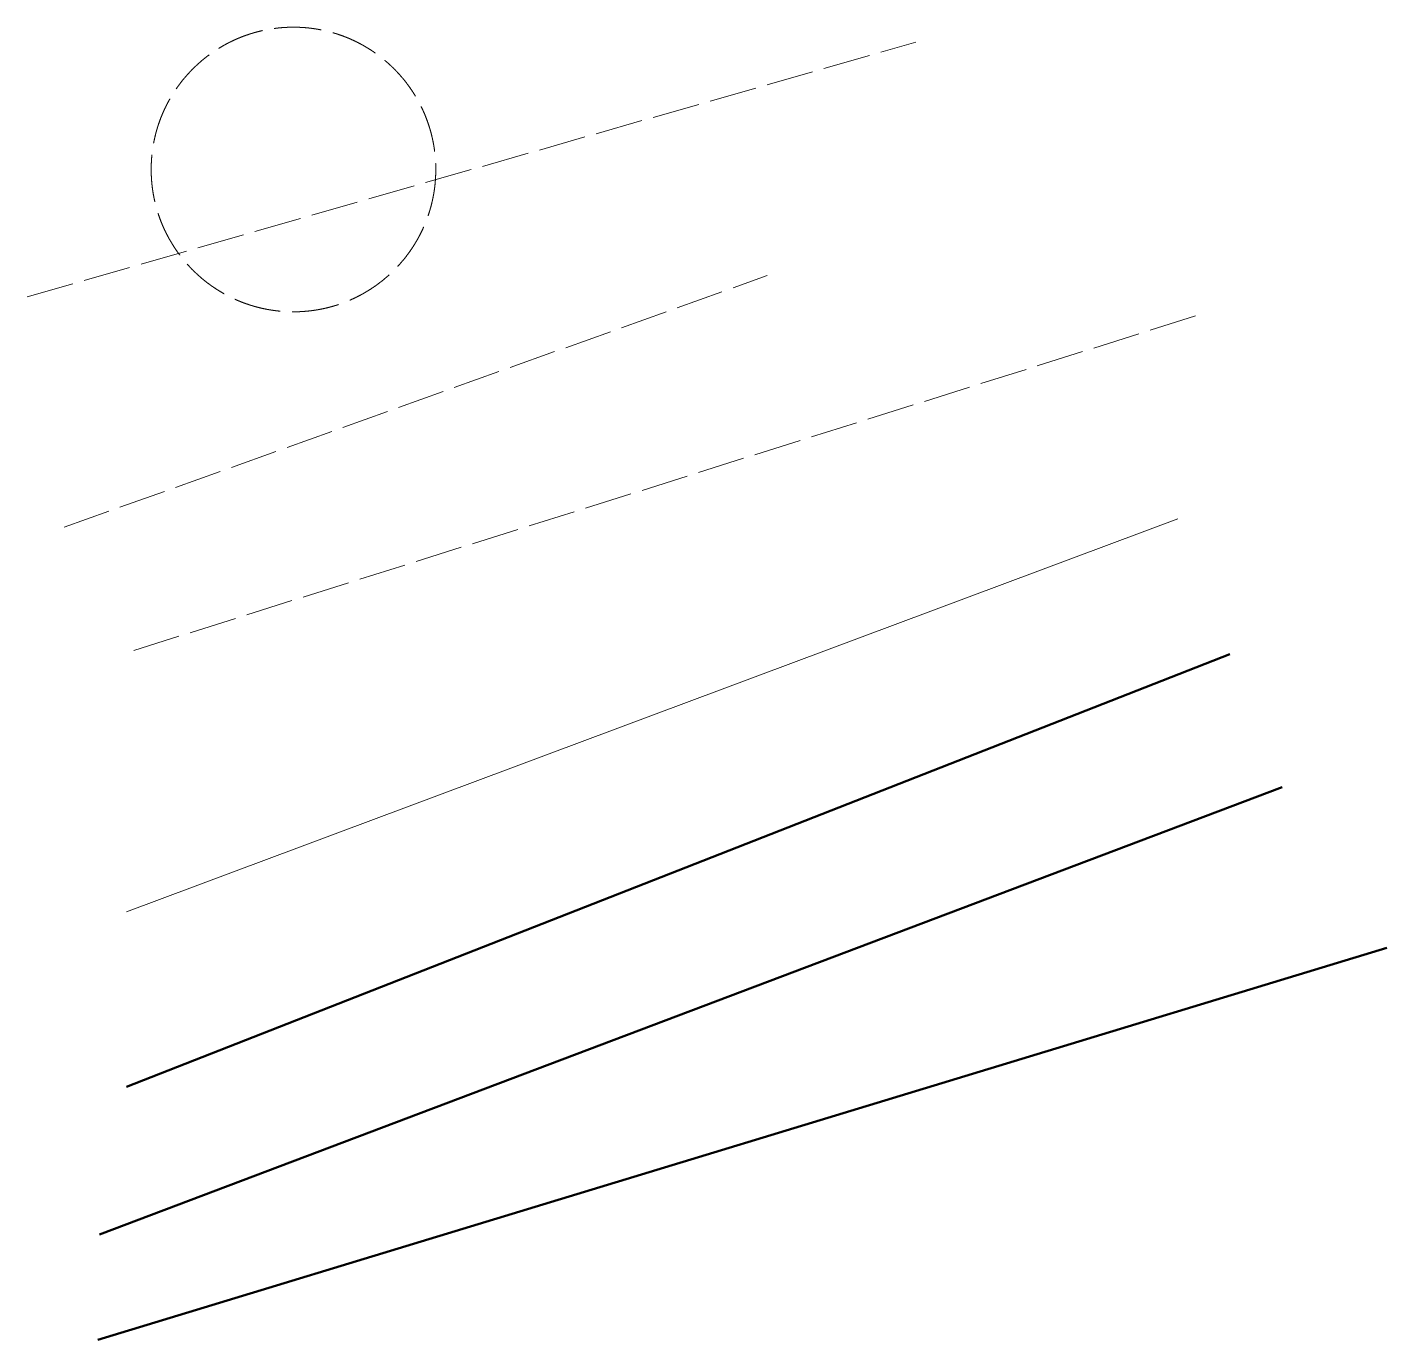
# Model space of a CAD drawing. Units: millimetres at full size, sheet at 1:500, with parts at 1:1000. Extents: x 10517 to 96634, y 30000 to 113138.
import ezdxf

# ---------------------------------------------------------------- set-up
doc = ezdxf.new("R2010")
doc.units = ezdxf.units.MM
doc.header["$LTSCALE"] = 500
doc.linetypes.add('DASHED', pattern=[7.5, 6, -1.5])
doc.layers.add('作業レイヤ1', color=7, linetype='Continuous', lineweight=50)
doc.layers.add('作業レイヤ2', color=1, linetype='DASHED', lineweight=18)

msp = doc.modelspace()

# ---------------------------------------------------------------- linework, layer by layer
at = {"layer": '作業レイヤ1', "color": 3, "linetype": 'DASHED', "lineweight": 18}
msp.add_line((10516.7, 96058.3), (66800, 112191.7), dxfattribs=at)
at = {"layer": '作業レイヤ1', "color": 1}
msp.add_line((16811.9, 46026.5), (86698.7, 73433.1), dxfattribs=at)
at = {"layer": '作業レイヤ1'}
for p, q in [((15099, 36662.6), (90000, 65000)), ((15000, 30000), (96633.6, 54819.5))]:
    msp.add_line(p, q, dxfattribs=at)
at = {"layer": '作業レイヤ1', "color": 3, "linetype": 'DASHED', "lineweight": 18}
msp.add_circle((27383.3, 104125), 9013.2, dxfattribs=at)
at = {"layer": '作業レイヤ2', "color": 3}
msp.add_line((12856.7, 81465), (57382.8, 97404.3), dxfattribs=at)
at = {"layer": '作業レイヤ2', "color": 2}
msp.add_line((17268.7, 73661.5), (85000, 95000), dxfattribs=at)
at = {"layer": '作業レイヤ2', "linetype": 'Continuous'}
msp.add_line((16811.9, 57103.4), (83387.1, 81997.7), dxfattribs=at)

doc.saveas('drawing.dxf')
